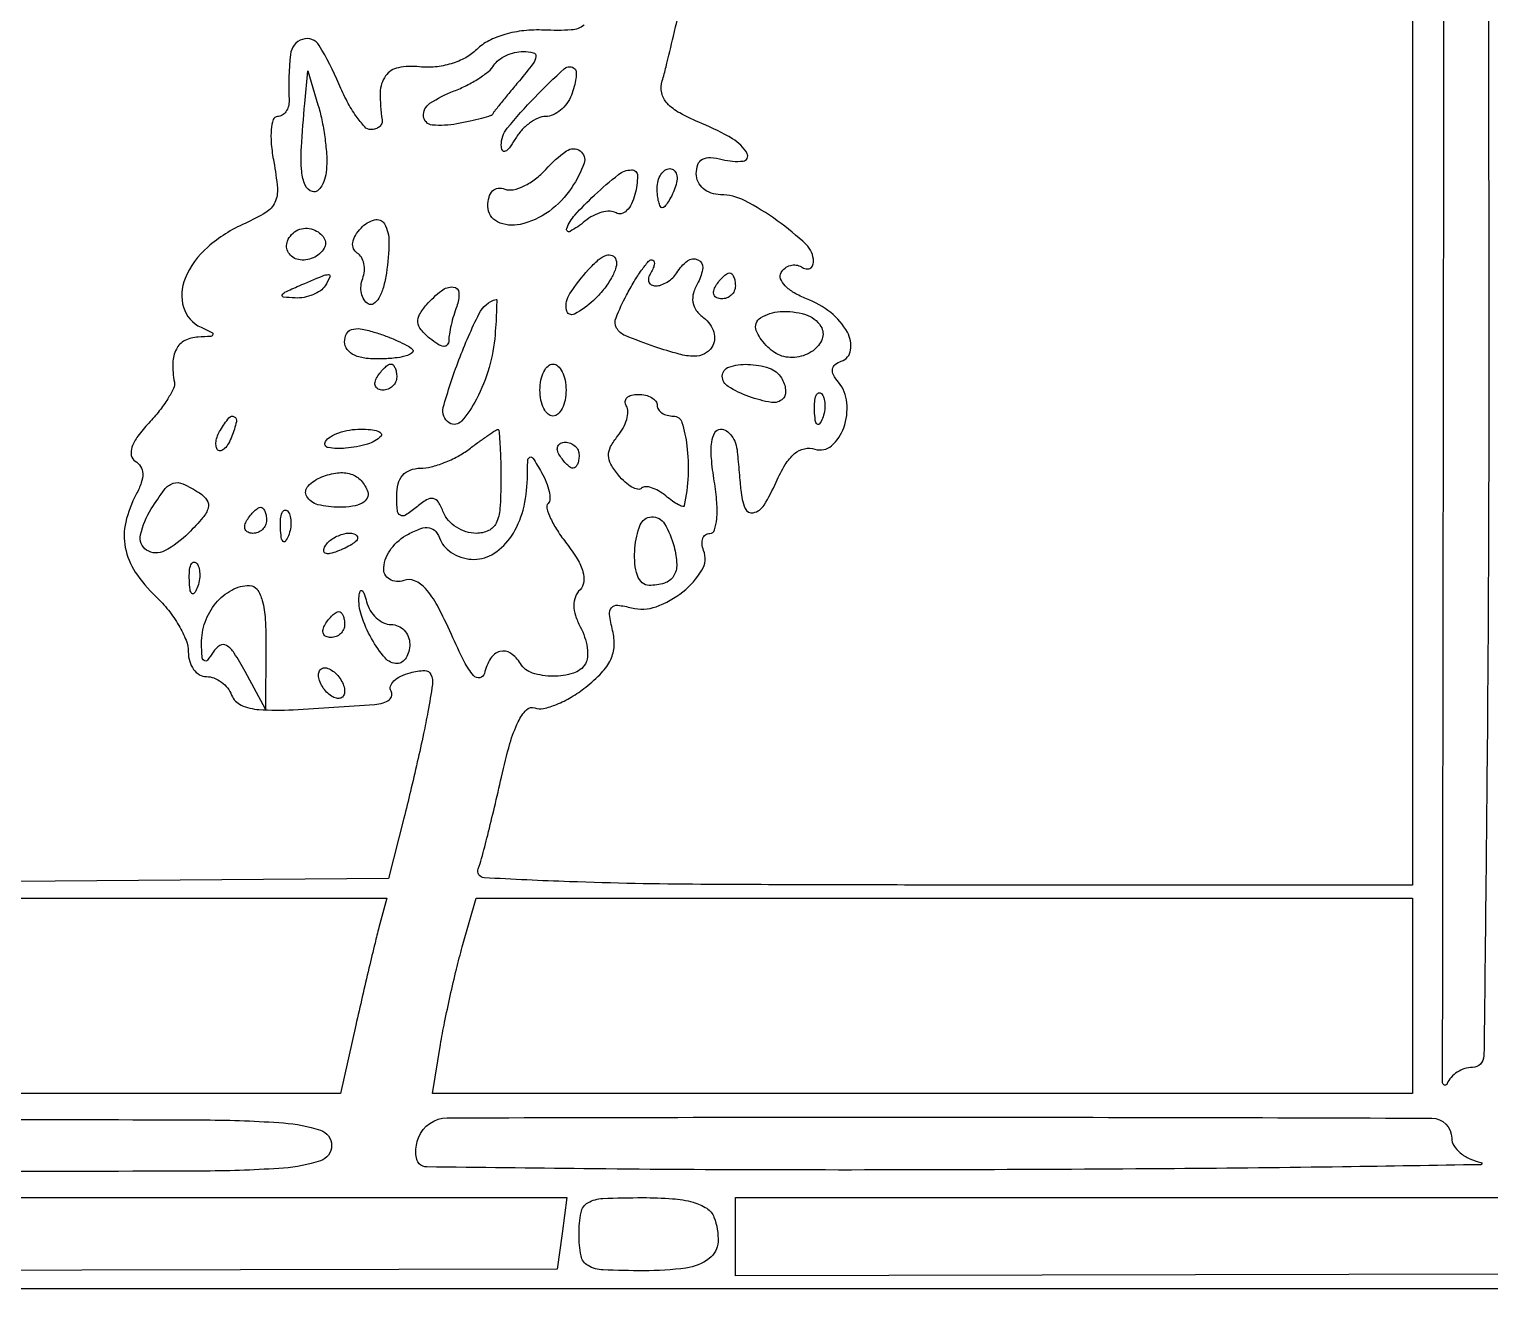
# Model space of a CAD drawing. Header units: inches. Extents: x -279 to 561, y -345 to 342.
# Drawn here: x -215.238 to -214.658, y -306.504 to -306.004 of the extents above; entities that cross this region are included whole.
import ezdxf

# ---------------------------------------------------------------- set-up
doc = ezdxf.new("R2010")
doc.units = ezdxf.units.IN
doc.header["$LTSCALE"] = 0.5
doc.header["$MEASUREMENT"] = 0

msp = doc.modelspace()

# ---------------------------------------------------------------- linework, layer by layer
for points in [[(-215.24463, -303.52452), (-213.73683, -303.52452), (-213.73683, -304.63921, -0.000223), (-213.73713, -305.31067, -0.002383), (-213.73867, -305.58371, -0.001447), (-213.74088, -305.7496, -0.66655), (-213.74843, -305.75261, -0.194955), (-213.74896, -305.75133, -0.000002), (-213.7501, -305.42881, -0.000179), (-213.75122, -305.07371, -0.000107), (-213.75231, -304.65214), (-213.75493, -303.55297), (-215.24463, -303.55297)], [(-213.7587, -305.40896, -0.000014), (-213.75988, -305.72639, -0.413114)], [(-214.45392, -305.26638, -0.000016), (-214.45524, -305.03786, -0.000633)], [(-214.68985, -305.17029, -0.000013), (-214.68921, -305.34186, -0.000574)], [(-214.68858, -305.75649), (-214.68858, -306.34358), (-214.87535, -306.34358, -0.001371), (-214.97131, -306.34331, -0.007397), (-215.02346, -306.34226, -0.005524), (-215.05732, -306.34069, -0.507938), (-215.05963, -306.33711, 0.026755), (-215.05832, -306.33305, 0.003076), (-215.05591, -306.32374, 0.003702), (-215.0532, -306.31263, 0.00301), (-215.05045, -306.30068, -0.014187), (-215.04708, -306.28741, -0.043332), (-215.04378, -306.27874, -0.077576), (-215.0405, -306.27399, -0.303162), (-215.03719, -306.27324, 0.14782), (-215.03375, -306.27349, 0.041472), (-215.02855, -306.27186, 0.037968), (-215.02269, -306.26894, 0.032087), (-215.01698, -306.26502, 0.034694), (-215.01066, -306.2593, 0.080575), (-215.00704, -306.25405, 0.098959), (-215.00568, -306.24865, 0.07396), (-215.00628, -306.24252, -0.025999), (-215.00752, -306.23621, -0.212724), (-215.00673, -306.23346, -0.251986), (-215.00428, -306.23247, -0.035695), (-214.99874, -306.23351, 0.15258), (-214.989, -306.23305, 0.080946), (-214.97836, -306.22708, 0.087675), (-214.97086, -306.21857, 0.23268), (-214.97014, -306.21071, -0.065892), (-214.97076, -306.20811, -0.113321), (-214.97049, -306.20591, -0.152147), (-214.96939, -306.20447, -0.155921), (-214.96768, -306.20392, 0.323188), (-214.96583, -306.20258, 0.058926), (-214.96492, -306.19819, 0.041263), (-214.96491, -306.19162, 0.019653), (-214.96591, -306.18323, -0.017621), (-214.96705, -306.17403, -0.052431), (-214.96695, -306.16768, -0.097572), (-214.96571, -306.1639, -0.271461), (-214.96339, -306.16254, -0.147282), (-214.9611, -306.16323, -0.088812), (-214.95904, -306.1652, -0.074927), (-214.9575, -306.16813, -0.061474), (-214.95677, -306.17159, 0.000373), (-214.95642, -306.1755, 0.000286), (-214.95604, -306.17977, 0.000289), (-214.95568, -306.18377, 0.000688), (-214.95541, -306.18674, 0.068947), (-214.9537, -306.19399, 0.371877), (-214.95041, -306.19574, 0.202235), (-214.94615, -306.1927, 0.033478), (-214.94136, -306.18357, -0.032266), (-214.93773, -306.17662, -0.08071), (-214.93402, -306.17227, -0.119747), (-214.93011, -306.17032, -0.13418), (-214.92592, -306.17049, 0.260101), (-214.91938, -306.16915, 0.131564), (-214.91449, -306.16198, 0.106745), (-214.91325, -306.15206, 0.152255), (-214.91661, -306.14391, -0.050959), (-214.91856, -306.14099, -0.157732), (-214.91897, -306.13869, -0.196384), (-214.91794, -306.1369, -0.084367), (-214.91546, -306.13557, 0.284322), (-214.91176, -306.13113, 0.163695), (-214.91307, -306.12404, 0.097363), (-214.91969, -306.11622, 0.077963), (-214.92928, -306.11074, -0.040933), (-214.93417, -306.10841, -0.06754), (-214.93777, -306.1056, -0.098169), (-214.93961, -306.10279, -0.23843), (-214.9394, -306.10039, -0.090254), (-214.9378, -306.09861, -0.09544), (-214.93569, -306.09755, -0.099713), (-214.93342, -306.09737, -0.108577), (-214.93133, -306.0981, 0.082656), (-214.92949, -306.09885, 0.161268), (-214.92793, -306.0987, 0.182256), (-214.9269, -306.09768, 0.108883), (-214.92652, -306.09597, 0.206983), (-214.92945, -306.0892, 0.032731), (-214.9409, -306.07977, 0.035521), (-214.95386, -306.07178, 0.120957), (-214.96342, -306.06943, -0.082476), (-214.96717, -306.06881, -0.096545), (-214.97029, -306.06702, -0.103918), (-214.97234, -306.06431, -0.11107), (-214.97307, -306.06107, -0.088371), (-214.97243, -306.05748, -0.181411), (-214.9706, -306.05535, -0.142059), (-214.96743, -306.05465, -0.047964), (-214.96273, -306.05541, 0.086094), (-214.95448, -306.05611, 0.546913), (-214.95289, -306.05307, 0.13188), (-214.9587, -306.04721, 0.032935), (-214.97087, -306.04116, -0.024298), (-214.97964, -306.03698, -0.08211), (-214.98465, -306.03311, -0.135634), (-214.98679, -306.02901, -0.126476), (-214.9866, -306.02427, 0.013319), (-214.98507, -306.01866, 0.001679), (-214.98213, -306.00641, 0.001971), (-214.97874, -305.99185, 0.001636)], [(-215.01765, -306.00206, -0.159189), (-215.02271, -306.00402, -0.02516), (-215.03353, -306.00406, 0.038585), (-215.04151, -306.0043, 0.04335), (-215.04905, -306.00578, 0.047497), (-215.0555, -306.00832, 0.078913), (-215.06022, -306.01175, -0.073114), (-215.06461, -306.01501, -0.049766), (-215.07037, -306.01741, -0.048016), (-215.07675, -306.01869, -0.054354), (-215.08299, -306.01865, 0.077212), (-215.09139, -306.01899, 0.193042), (-215.09645, -306.02227, 0.150953), (-215.0986, -306.02884, 0.042939), (-215.09783, -306.03969, -0.135132), (-215.09799, -306.04117, -0.119975), (-215.09889, -306.04243, -0.102363), (-215.10041, -306.04328, -0.076266), (-215.10232, -306.04357, -0.211046), (-215.10475, -306.04249, -0.032084), (-215.10814, -306.03825, -0.031279), (-215.11172, -306.0324, -0.022423), (-215.11498, -306.02546, 0.038745), (-215.12282, -306.01017, 0.346817), (-215.12944, -306.00773, 0.2976), (-215.13425, -306.01372, 0.03393), (-215.13481, -306.03193, -0.073411), (-215.13508, -306.0344, -0.090636), (-215.13606, -306.0365, -0.104803), (-215.13758, -306.03789, -0.134695), (-215.1394, -306.03839, 0.325147), (-215.14106, -306.0396, 0.058097), (-215.14186, -306.04359, 0.04292), (-215.14184, -306.04937, 0.023774), (-215.14087, -306.05636, -0.024642), (-215.13943, -306.06684, -0.131539), (-215.14042, -306.07247, -0.147481), (-215.14404, -306.07652, -0.033658), (-215.15227, -306.08082, 0.076242), (-215.16709, -306.09025, 0.113374), (-215.17607, -306.10265, 0.174215), (-215.17671, -306.11415, 0.218763), (-215.16975, -306.12209, -0.009596), (-215.16546, -306.1241, -0.367101), (-215.16506, -306.12501, -0.31013), (-215.16591, -306.12568, -0.008225), (-215.17092, -306.12597, 0.109701), (-215.17615, -306.12735, 0.153284), (-215.17956, -306.13073, 0.117224), (-215.18098, -306.13624, 0.050379), (-215.18035, -306.14385, -0.158481), (-215.18068, -306.14633, -0.027724), (-215.18298, -306.15052, -0.027674), (-215.18634, -306.15531, -0.021722), (-215.19047, -306.16011, 0.028336), (-215.19487, -306.16536, 0.074696), (-215.19718, -306.16967, 0.132768), (-215.19744, -306.17295, 0.211023), (-215.19587, -306.17524, -0.11893), (-215.19374, -306.17738, -0.129244), (-215.19291, -306.1802, -0.092286), (-215.19347, -306.18382, -0.038243), (-215.19548, -306.18837, 0.066172), (-215.19965, -306.19948, 0.104744), (-215.19983, -306.2096, 0.099856), (-215.19587, -306.21927, 0.055893), (-215.18764, -306.22903, -0.036044), (-215.18273, -306.23441, -0.034762), (-215.17858, -306.24051, -0.036799), (-215.17569, -306.2464, -0.095683), (-215.1748, -306.25101, 0.071846), (-215.17426, -306.25476, 0.086967), (-215.17269, -306.25794, 0.100398), (-215.17035, -306.26006, 0.134976), (-215.1676, -306.26082, -0.09135), (-215.16463, -306.26136, -0.066708), (-215.16168, -306.26296, -0.065226), (-215.1592, -306.26533, -0.078417), (-215.15759, -306.26813, 0.197125), (-215.15382, -306.27213, 0.090447), (-215.14674, -306.2739, 0.031008), (-215.1332, -306.27394, 0.003078), (-215.10079, -306.27183, 0.050322), (-215.09741, -306.27124, 0.101716), (-215.09501, -306.27001, 0.166387), (-215.09398, -306.26837, 0.199337), (-215.09426, -306.26658, -0.220365), (-215.0945, -306.26461, -0.123331), (-215.0932, -306.26254, -0.081192), (-215.09045, -306.26064, -0.046558), (-215.08666, -306.25926, -0.052621), (-215.08092, -306.25839, -0.307078), (-215.07845, -306.25991, -0.14209), (-215.07787, -306.26397, -0.011351), (-215.07965, -306.27478, -0.006273), (-215.08139, -306.28347, -0.002908), (-215.08386, -306.29471, -0.00288), (-215.08659, -306.30649, -0.004007), (-215.08918, -306.31701), (-215.0953, -306.34099), (-215.26089, -306.34235)]]:
    msp.add_lwpolyline(points, format="xyb")
for points in [[(-214.65882, -305.75821, -0.000318), (-214.65832, -306.1271, -0.002475), (-214.65904, -306.29916, -0.000819), (-214.66026, -306.41145, -0.410571), (-214.66485, -306.41599, 0.079797), (-214.66786, -306.41648, 0.064089), (-214.67082, -306.41789, 0.064942), (-214.67328, -306.41999, 0.087522), (-214.67484, -306.42246, -0.82331), (-214.67667, -306.4221, -0.000011), (-214.67584, -305.77746, -0.000043), (-214.67497, -305.1464, -0.02337), (-214.67313, -305.10837, -0.049798), (-214.67226, -305.10396, -0.081503), (-214.67059, -305.10055, -0.117), (-214.66841, -305.09865, -0.204634), (-214.66607, -305.09846, -0.319501), (-214.6628, -305.10294, -0.00027), (-214.66115, -305.24544, -0.001813), (-214.65974, -305.43815, -0.000434)], [(-215.04334, -306.02417, 0.002648), (-215.04714, -306.02874, 0.003786), (-215.05047, -306.03284, 0.002092), (-215.05323, -306.03633, 0.056783), (-215.05385, -306.03733, -0.20926), (-215.05465, -306.03803, -0.008754), (-215.05834, -306.03913, -0.013852), (-215.06288, -306.04026, -0.009267), (-215.06813, -306.04131, -0.066183), (-215.07791, -306.04177, -0.364759), (-215.08137, -306.03832, -0.275781), (-215.07885, -306.03314, -0.054528), (-215.06927, -306.02824, 0.026432), (-215.06426, -306.02603, 0.026089), (-215.05949, -306.02329, 0.02702), (-215.05558, -306.02046, 0.084151), (-215.05344, -306.01802, -0.091365), (-215.05154, -306.01592, -0.053114), (-215.04862, -306.01415, -0.050716), (-215.0452, -306.01294, -0.059527), (-215.0418, -306.01253, -0.061724), (-215.03781, -306.01303, -0.38099), (-215.03674, -306.0146, -0.132564), (-215.03796, -306.01751, -0.010192)], [(-215.11986, -306.05833, -0.043651), (-215.12047, -306.06253, -0.072231), (-215.12178, -306.06586, -0.105501), (-215.12354, -306.06784, -0.228024), (-215.1255, -306.0682, -0.228896), (-215.12838, -306.0657, -0.0799), (-215.12976, -306.06022, -0.037307), (-215.12988, -306.0506, -0.007179), (-215.12854, -306.03322), (-215.12736, -306.02029), (-215.1233, -306.03369, -0.022867), (-215.12179, -306.03965, -0.016054), (-215.12062, -306.04646, -0.016239), (-215.11991, -306.05307, -0.032331)], [(-215.02264, -306.0299, -0.065734), (-215.02441, -306.03315, -0.061982), (-215.02699, -306.0359, -0.06647), (-215.02995, -306.03776, -0.107594), (-215.03285, -306.03839, 0.106492), (-215.0359, -306.03905, 0.05334), (-215.03931, -306.04105, 0.049493), (-215.04254, -306.04398, 0.052058), (-215.04507, -306.04745, -0.023858), (-215.04728, -306.05086, -0.136122), (-215.04895, -306.0522, -0.404549), (-215.05003, -306.05179, -0.1045), (-215.0505, -306.04979, -0.179613), (-215.04819, -306.04307, -0.020027), (-215.03724, -306.03078, -0.016839), (-215.02549, -306.01939, -0.39979), (-215.02128, -306.0195, -0.195431), (-215.02075, -306.02076, -0.035984), (-215.0209, -306.02334, -0.033879), (-215.02153, -306.0265, -0.025125)], [(-215.0225, -306.06655, -0.090896), (-215.03155, -306.07605, -0.102116), (-215.04304, -306.08125, -0.169731), (-215.05197, -306.08021, -0.28739), (-215.05583, -306.07405, -0.062698), (-215.05537, -306.07037, -0.133286), (-215.05397, -306.0679, -0.171326), (-215.05178, -306.06684, -0.120073), (-215.04904, -306.06719, 0.145716), (-215.04576, -306.06744, 0.05909), (-215.04148, -306.06597, 0.05173), (-215.03694, -306.06318, 0.045038), (-215.03283, -306.05939, -0.053317), (-215.02463, -306.05207, -0.317124), (-215.0192, -306.05202, -0.342826), (-215.01765, -306.05697, -0.055948)], [(-214.99742, -306.06937, -0.049823), (-214.9988, -306.0731, -0.086001), (-215.00073, -306.07576, -0.12814), (-215.00288, -306.07699, -0.207015), (-215.00492, -306.07669, 0.13896), (-215.00732, -306.076, 0.065301), (-215.01053, -306.07642, 0.057226), (-215.01403, -306.07779, 0.051171), (-215.01727, -306.07996, -0.046925), (-215.02321, -306.08402, -0.69424), (-215.02454, -306.08288, -0.09738), (-215.02128, -306.07751, -0.020262), (-215.01348, -306.06963, -0.019156), (-215.00398, -306.06144, -0.165805), (-214.9988, -306.05958, -0.421319), (-214.99643, -306.06193, -0.062017)], [(-214.98155, -306.06684, -0.02136), (-214.98284, -306.06982, -0.030395), (-214.98425, -306.07232, -0.030693), (-214.98559, -306.07415, -0.222225), (-214.98656, -306.0746, -0.289661), (-214.98734, -306.07411, -0.046727), (-214.98799, -306.07232, -0.039339), (-214.98844, -306.06982, -0.024748), (-214.98859, -306.06684, -0.062722), (-214.98822, -306.06388, -0.08088), (-214.98712, -306.06136, -0.098158), (-214.98549, -306.05968, -0.152681), (-214.98358, -306.05909, -0.184534), (-214.98192, -306.05972, -0.147206), (-214.98092, -306.06136, -0.100118), (-214.98077, -306.06387, -0.055937)], [(-215.09612, -306.10053, -0.032999), (-215.09734, -306.1062, -0.063138), (-215.09916, -306.11047, -0.106505), (-215.10126, -306.11276, -0.301152), (-215.10332, -306.11282, -0.119109), (-215.105, -306.11112, -0.081682), (-215.10601, -306.10859, -0.074471), (-215.10622, -306.10563, -0.071645), (-215.10555, -306.10269, 0.070913), (-215.10488, -306.09977, 0.074163), (-215.10507, -306.09681, 0.081613), (-215.10607, -306.09429, 0.120227), (-215.10773, -306.0926, -0.158449), (-215.1092, -306.09087, -0.135909), (-215.10948, -306.08849, -0.097271), (-215.10846, -306.08565, -0.05216), (-215.10621, -306.08266, -0.137612), (-215.10089, -306.0794, -0.346013), (-215.09695, -306.08102, -0.133336), (-215.09512, -306.08821, -0.032418)], [(-215.12083, -306.09066, -0.151118), (-215.12526, -306.09453, -0.15292), (-215.13108, -306.0952, -0.212206), (-215.13501, -306.09246, -0.231798), (-215.13542, -306.08786, -0.097233), (-215.13377, -306.08524, -0.097502), (-215.13126, -306.08344, -0.098358), (-215.12827, -306.08273, -0.100873), (-215.12527, -306.08323, -0.068209), (-215.12269, -306.08465, -0.098706), (-215.12095, -306.08657, -0.123353), (-215.12031, -306.08868, -0.151408)], [(-215.01389, -306.1114, -0.063802), (-215.02143, -306.11681, -0.515803), (-215.02465, -306.11523, -0.188175), (-215.02326, -306.10871, -0.038188), (-215.01588, -306.09918, -0.03013), (-215.01197, -306.09535, -0.093096), (-215.00878, -306.09349, -0.196858), (-215.00648, -306.0936, -0.206616), (-215.00497, -306.09528, -0.15948), (-215.00496, -306.09827, -0.048703), (-215.00677, -306.10247, -0.043226), (-215.00987, -306.10707, -0.035634)], [(-214.99118, -306.10047, 0.076764), (-214.99201, -306.10244, 0.154201), (-214.99191, -306.10412, 0.186277), (-214.99092, -306.10523, 0.117858), (-214.9892, -306.10564, 0.085235), (-214.98699, -306.10526, 0.053414), (-214.98461, -306.10412, 0.051777), (-214.98244, -306.10244, 0.064269), (-214.98083, -306.10047, -0.090721), (-214.97657, -306.09574, -0.271988), (-214.97242, -306.09523, -0.327935), (-214.97053, -306.09845, -0.101986), (-214.97233, -306.10413, 0.05524), (-214.97416, -306.10847, 0.111753), (-214.97441, -306.11215, 0.121367), (-214.97306, -306.11538, 0.072134), (-214.9701, -306.11835, -0.077861), (-214.96762, -306.1209, -0.08656), (-214.96616, -306.12399, -0.094319), (-214.96589, -306.12717, -0.11517), (-214.96687, -306.12999, -0.136186), (-214.96982, -306.13265, -0.118781), (-214.97388, -306.1336, -0.064943), (-214.97991, -306.13276, -0.016004), (-214.98949, -306.12981, -0.013029), (-215.00128, -306.12541, -0.172405), (-215.0047, -306.12238, -0.226618), (-215.00494, -306.11828, -0.023969), (-215.00079, -306.10934, -0.014216), (-214.99778, -306.10396, -0.020807), (-214.99479, -306.09942, -0.016995), (-214.99213, -306.09596, -0.223651), (-214.99071, -306.09529, -0.271195), (-214.98995, -306.09574, -0.151698), (-214.98972, -306.09681, -0.079094), (-214.99014, -306.09848, -0.036805)], [(-215.12049, -306.10564, -0.104092), (-215.12235, -306.10759, -0.054947), (-215.12532, -306.10918, -0.051224), (-215.12885, -306.1102, -0.054957), (-215.13243, -306.11045, -0.015651), (-215.13694, -306.11012, -0.479221), (-215.13747, -306.10929, -0.206801), (-215.13645, -306.10815, -0.007086), (-215.13084, -306.10564, -0.002683), (-215.12138, -306.10164, -0.099104), (-215.11909, -306.10118, -0.550582), (-215.11854, -306.10205, -0.02781)], [(-214.95755, -306.10564, -0.105053), (-214.95797, -306.10761, -0.099167), (-214.95916, -306.10929, -0.09642), (-214.96094, -306.11042, -0.093332), (-214.96303, -306.11081, -0.108972), (-214.96487, -306.11041, -0.182303), (-214.96596, -306.10929, -0.161196), (-214.96612, -306.10761, -0.082592), (-214.96531, -306.10564, -0.029505), (-214.96392, -306.10366, -0.035638), (-214.96239, -306.10199, -0.038439), (-214.96093, -306.1008, -0.151918), (-214.95984, -306.10047, -0.210953), (-214.95896, -306.10085, -0.081139), (-214.95822, -306.10199, -0.061769), (-214.95772, -306.10366, -0.042167)], [(-215.06821, -306.11382, 0.018978), (-215.06941, -306.11735, 0.015764), (-215.07043, -306.12118, 0.016054), (-215.07114, -306.12475, 0.040834), (-215.07135, -306.12739, -0.172828), (-215.07195, -306.12907, -0.255819), (-215.07337, -306.12965, -0.112916), (-215.07573, -306.12881, -0.031866), (-215.07889, -306.12651, -0.045674), (-215.08238, -306.12304, -0.150898), (-215.08361, -306.12008, -0.155883), (-215.08295, -306.117, -0.049737), (-215.08018, -306.11314, -0.046724), (-215.07427, -306.10756, -0.1819), (-215.06956, -306.10609, -0.385393), (-215.06732, -306.10835, -0.102659)], [(-215.05298, -306.12505, -0.051066), (-215.05537, -306.13812, -0.049039), (-215.06037, -306.15061, -0.058303), (-215.06626, -306.15932, -0.368668), (-215.07115, -306.16007, -0.333881), (-215.07355, -306.15394, -0.022643), (-215.06734, -306.13502, -0.024672), (-215.05931, -306.11662, -0.211239), (-215.05256, -306.11101, -0.504394), (-215.0523, -306.11121, -0.002447), (-215.0524, -306.11505, -0.007573), (-215.0526, -306.11961, -0.004426)], [(-214.92358, -306.12173, -0.231752), (-214.92308, -306.12672, -0.151146), (-214.92669, -306.13139, -0.118006), (-214.93316, -306.13396, -0.128185), (-214.93987, -306.13321, -0.069297), (-214.94258, -306.13171, -0.042189), (-214.94532, -306.12928, -0.041493), (-214.94767, -306.12634, -0.056737), (-214.94923, -306.12334, -0.359881), (-214.94755, -306.11835, -0.12383), (-214.93975, -306.11586, -0.088798), (-214.92973, -306.11701, -0.183403)], [(-215.08586, -306.13079, -0.428824), (-215.08583, -306.13208, -0.115494), (-215.08779, -306.13328, -0.04967), (-215.09189, -306.1342, -0.021187), (-215.0975, -306.13464, -0.033548), (-215.10413, -306.13443, -0.080808), (-215.10886, -306.13318, -0.125909), (-215.11169, -306.13094, -0.163754), (-215.11273, -306.12782, -0.116601), (-215.112, -306.12472, -0.199356), (-215.11001, -306.123, -0.12059), (-215.10651, -306.12272, -0.033199), (-215.10109, -306.12398, -0.015624), (-215.09637, -306.12556, -0.016163), (-215.09182, -306.12743, -0.016082), (-215.08799, -306.12929, -0.064335)], [(-215.09204, -306.14185, -0.105053), (-215.09246, -306.14382, -0.099167), (-215.09365, -306.1455, -0.09642), (-215.09543, -306.14663, -0.093332), (-215.09752, -306.14702, -0.108972), (-215.09936, -306.14661, -0.182303), (-215.10045, -306.1455, -0.161196), (-215.10061, -306.14382, -0.082592), (-215.0998, -306.14185, -0.029505), (-215.09841, -306.13987, -0.035638), (-215.09687, -306.13819, -0.038439), (-215.09541, -306.13701, -0.151918), (-215.09432, -306.13667, -0.210953), (-215.09345, -306.13706, -0.081139), (-215.09271, -306.13819, -0.061769), (-215.09221, -306.13987, -0.042167)], [(-215.0248, -306.14702, -0.048028), (-215.02518, -306.15098, -0.068025), (-215.02632, -306.15433, -0.088204), (-215.028, -306.15658, -0.191087), (-215.02997, -306.15736, -0.191087), (-215.03195, -306.15658, -0.088204), (-215.03362, -306.15433, -0.068025), (-215.03476, -306.15098, -0.048028), (-215.03514, -306.14702, -0.048028), (-215.03476, -306.14306, -0.068025), (-215.03362, -306.13971, -0.088204), (-215.03195, -306.13746, -0.191087), (-215.02997, -306.13667, -0.191087), (-215.028, -306.13746, -0.088204), (-215.02632, -306.13971, -0.068025), (-215.02518, -306.14306, -0.048028)], [(-214.93924, -306.14219, -0.054373), (-214.93814, -306.1445, -0.063097), (-214.93763, -306.14688, -0.073368), (-214.93776, -306.14897, -0.145181), (-214.93854, -306.15042, -0.242246), (-214.94325, -306.15193, -0.04709), (-214.95216, -306.14957, -0.047127), (-214.9604, -306.14561, -0.263061), (-214.96273, -306.1415, -0.325425), (-214.96009, -306.13788, -0.085662), (-214.95255, -306.1368, -0.073603), (-214.94414, -306.1383, -0.175226)], [(-214.98859, -306.15305, 0.148199), (-214.98809, -306.1547, 0.098901), (-214.98669, -306.1561, 0.082429), (-214.9846, -306.15704, 0.064853), (-214.98212, -306.15736, -0.330439), (-214.97874, -306.15987, -0.04366), (-214.97679, -306.16915, -0.041335), (-214.97635, -306.18099, -0.039593), (-214.97785, -306.19291, -0.440186), (-214.97846, -306.19328, -0.047486), (-214.98017, -306.19258, -0.034649), (-214.98249, -306.19115, -0.018189), (-214.98519, -306.18908, 0.039536), (-214.98804, -306.18707, 0.055825), (-214.99087, -306.18579, 0.070463), (-214.99327, -306.18538, 0.206775), (-214.99479, -306.18598, -0.254365), (-214.9963, -306.18643, -0.076276), (-214.9986, -306.18555, -0.05576), (-215.0013, -306.18359, -0.034968), (-215.004, -306.18077, -0.045233), (-215.00695, -306.17648, -0.123875), (-215.00791, -306.17295, -0.128373), (-215.00707, -306.16948, -0.05028), (-215.0043, -306.16535, 0.048288), (-215.00211, -306.16213, 0.055435), (-215.0007, -306.1587, 0.06374), (-215.00023, -306.15557, 0.145301), (-215.00085, -306.15328, -0.151739), (-215.00129, -306.15156, -0.191579), (-215.00062, -306.15008, -0.130709), (-214.9988, -306.14907, -0.061322), (-214.99612, -306.14874, -0.055286), (-214.99324, -306.14906, -0.074868), (-214.9908, -306.15001, -0.094314), (-214.98917, -306.15141, -0.170324)], [(-214.92299, -306.15833, -0.054073), (-214.92413, -306.16049, -0.470617), (-214.92507, -306.16058, -0.168741), (-214.92581, -306.15907, -0.018894), (-214.92611, -306.15521, -0.028489), (-214.92605, -306.15161, -0.077125), (-214.92548, -306.14913, -0.208169), (-214.92453, -306.14818, -0.296942), (-214.92339, -306.14842, -0.126455), (-214.92239, -306.15011, -0.060344), (-214.92199, -306.15262, -0.05415), (-214.92218, -306.15551, -0.051402)], [(-215.1575, -306.16535, -0.035865), (-215.15885, -306.16823, -0.069269), (-215.16039, -306.17026, -0.118528), (-215.16184, -306.17115, -0.281567), (-215.16303, -306.17086, -0.156651), (-215.16372, -306.16951, -0.070517), (-215.16377, -306.1675, -0.059701), (-215.16321, -306.16517, -0.049364), (-215.16208, -306.16288, -0.030391), (-215.15866, -306.15803, -0.36195), (-215.15657, -306.1576, -0.344086), (-215.15568, -306.15962, -0.029555)], [(-215.09824, -306.16529, -0.126424), (-215.10362, -306.16846, -0.046323), (-215.11235, -306.17014, -0.068119), (-215.11923, -306.16988, -0.530029), (-215.12032, -306.16744, -0.122741), (-215.11839, -306.16556, -0.047626), (-215.11498, -306.16398, -0.043468), (-215.11079, -306.1629, -0.041169), (-215.10639, -306.16254, -0.023806), (-215.10239, -306.16273, -0.057545), (-215.0995, -306.16334, -0.140796), (-215.09819, -306.16425, -0.385436)], [(-215.05066, -306.18323, -0.017823), (-215.05105, -306.19411, -0.09295), (-215.05257, -306.19989, -0.176372), (-215.05556, -306.20285, -0.108034), (-215.06045, -306.20392, -0.077817), (-215.06444, -306.20329, -0.065116), (-215.06831, -306.20147, -0.066741), (-215.07149, -306.19877, -0.092029), (-215.07345, -306.19558, 0.046359), (-215.07543, -306.19155, 0.213606), (-215.07753, -306.19013, 0.1854), (-215.0802, -306.19064, 0.034203), (-215.08434, -306.19362, -0.028592), (-215.08852, -306.1967, -0.286492), (-215.09059, -306.19675, -0.241087), (-215.09179, -306.19484, -0.021709), (-215.09204, -306.18903, -0.063436), (-215.09144, -306.18431, -0.113584), (-215.08965, -306.18087, -0.12674), (-215.08669, -306.17878, -0.090426), (-215.08269, -306.17805, 0.062488), (-215.07838, -306.17751, 0.030896), (-215.07313, -306.17582, 0.030083), (-215.06782, -306.17337, 0.038541), (-215.06329, -306.17046, -0.004799), (-215.05935, -306.16754, -0.007016), (-215.05582, -306.16505, -0.003752), (-215.0528, -306.16302, -0.115195), (-215.05195, -306.1627, -0.428351), (-215.05143, -306.16313, -0.003897), (-215.05104, -306.16866, -0.009868), (-215.05075, -306.1753, -0.005861)], [(-215.01963, -306.17288, -0.042167), (-215.01979, -306.17486, -0.061769), (-215.0203, -306.17654, -0.081139), (-215.02103, -306.17767, -0.210953), (-215.02191, -306.17805, -0.151918), (-215.023, -306.17772, -0.038439), (-215.02446, -306.17654, -0.035638), (-215.02599, -306.17486, -0.029505), (-215.02738, -306.17288, -0.082592), (-215.02819, -306.17091, -0.161196), (-215.02803, -306.16923, -0.182303), (-215.02694, -306.16811, -0.108972), (-215.0251, -306.16771, -0.093332), (-215.02301, -306.1681, -0.09642), (-215.02123, -306.16923, -0.099167), (-215.02004, -306.17091, -0.105053)], [(-215.03191, -306.19207, 0.27291), (-215.03241, -306.19398, 0.038577), (-215.03092, -306.19796, 0.035133), (-215.02823, -306.20284, 0.022884), (-215.02448, -306.20808, -0.029684), (-215.02031, -306.21409, -0.066918), (-215.01808, -306.21916, -0.100348), (-215.01775, -306.22323, -0.168026), (-215.01924, -306.22629, 0.104155), (-215.02107, -306.22911, 0.094389), (-215.0217, -306.23253, 0.07709), (-215.02106, -306.23653, 0.0444), (-215.01914, -306.24102, -0.043105), (-215.0174, -306.2451, -0.045405), (-215.01641, -306.24933, -0.049942), (-215.01627, -306.25312, -0.123513), (-215.01711, -306.25575, -0.180771), (-215.02187, -306.25945, -0.076652), (-215.03, -306.26066, -0.076534), (-215.03812, -306.25938, -0.178753), (-215.0429, -306.25564, 0.104115), (-215.0468, -306.25155, 0.22019), (-215.05103, -306.25083, 0.190583), (-215.05477, -306.25362, 0.080315), (-215.05722, -306.25952, -0.294122), (-215.05903, -306.26127, -0.271851), (-215.0615, -306.26041, -0.059016), (-215.06519, -306.25485, -0.011767), (-215.07031, -306.24408, 0.016914), (-215.0759, -306.23263, 0.058901), (-215.08058, -306.22588, 0.110469), (-215.08491, -306.22274, 0.195852), (-215.08924, -306.22265, -0.232322), (-215.09489, -306.22214, -0.288661), (-215.0972, -306.21751, -0.139909), (-215.0942, -306.20997, -0.106247), (-215.08739, -306.20419, -0.036673), (-215.08244, -306.202, -0.133505), (-215.07905, -306.20173, -0.178702), (-215.07656, -306.20322, -0.077891), (-215.07462, -306.2066, 0.103897), (-215.07272, -306.20953, 0.066704), (-215.06951, -306.21201, 0.062812), (-215.06552, -306.21369, 0.068342), (-215.06135, -306.21426, 0.148031), (-215.0533, -306.21183, 0.099789), (-215.04648, -306.20499, 0.081937), (-215.04185, -306.19465, 0.061315), (-215.04016, -306.18227, -0.006115), (-215.03997, -306.17487, -0.28505), (-215.03916, -306.17367, -0.374707), (-215.03795, -306.17403, -0.008124), (-215.03451, -306.17974, -0.034017), (-215.03262, -306.18356, -0.045784), (-215.03148, -306.18725, -0.053813), (-215.03118, -306.19031, -0.197)], [(-215.17031, -306.18787, -0.10423), (-215.16741, -306.1907, -0.218262), (-215.16692, -306.19374, -0.110269), (-215.169, -306.19766, -0.019306), (-215.17471, -306.20382, -0.073085), (-215.18421, -306.21089, -0.274408), (-215.19135, -306.21059, -0.315765), (-215.19379, -306.20449, -0.082167), (-215.1895, -306.19418, -0.020071), (-215.18429, -306.18654, -0.154818), (-215.18083, -306.18404, -0.189886), (-215.17692, -306.18427, -0.033004)], [(-215.10357, -306.18743, -0.206343), (-215.10378, -306.18989, -0.146345), (-215.10576, -306.19188, -0.086414), (-215.10957, -306.19317, -0.038154), (-215.11489, -306.19357, -0.0607), (-215.1234, -306.19254, -0.205092), (-215.12777, -306.18923, -0.334991), (-215.12725, -306.18515, -0.104495), (-215.12178, -306.1815, -0.063931), (-215.11555, -306.17989, -0.110386), (-215.11023, -306.1804, -0.128789), (-215.10619, -306.18299, -0.105913)], [(-215.14377, -306.19874, -0.105053), (-215.14419, -306.20072, -0.099167), (-215.14538, -306.2024, -0.09642), (-215.14715, -306.20352, -0.093332), (-215.14925, -306.20392, -0.108972), (-215.15108, -306.20351, -0.182303), (-215.15217, -306.2024, -0.161196), (-215.15234, -306.20072, -0.082592), (-215.15153, -306.19874, -0.029505), (-215.15013, -306.19676, -0.035638), (-215.1486, -306.19509, -0.038439), (-215.14714, -306.19391, -0.151918), (-215.14605, -306.19357, -0.210953), (-215.14518, -306.19396, -0.081139), (-215.14444, -306.19509, -0.061769), (-215.14393, -306.19676, -0.042167)], [(-215.13506, -306.20489, -0.054073), (-215.13621, -306.20704, -0.470617), (-215.13715, -306.20713, -0.168741), (-215.13788, -306.20562, -0.018894), (-215.13819, -306.20176, -0.028489), (-215.13813, -306.19816, -0.077125), (-215.13756, -306.19568, -0.208169), (-215.1366, -306.19473, -0.296942), (-215.13547, -306.19497, -0.126455), (-215.13447, -306.19666, -0.060344), (-215.13406, -306.19917, -0.05415), (-215.13425, -306.20206, -0.051402)], [(-214.9819, -306.20915, -0.053061), (-214.98083, -306.21624, -0.154857), (-214.98211, -306.22096, -0.177667), (-214.98571, -306.22369, -0.0743), (-214.99183, -306.22461, -0.190682), (-214.99452, -306.22354, -0.114581), (-214.99645, -306.22065, -0.074123), (-214.99746, -306.21598, -0.034452), (-214.99743, -306.20976, -0.076345), (-214.99533, -306.20057, -0.296779), (-214.99079, -306.19736, -0.274499), (-214.98568, -306.20013, -0.070746)], [(-215.10756, -306.20595, -0.2252), (-215.10802, -306.20692, -0.029412), (-215.10992, -306.20829, -0.029555), (-215.11251, -306.20974, -0.020646), (-215.11559, -306.21106, -0.036408), (-215.11859, -306.21197, -0.155351), (-215.12043, -306.21181, -0.32948), (-215.12104, -306.21078, -0.1144), (-215.12045, -306.20903, -0.115814), (-215.1174, -306.20597, -0.080554), (-215.11287, -306.20408, -0.115534), (-215.10907, -306.20406, -0.349578)], [(-215.17127, -306.22558, -0.054073), (-215.17242, -306.22773, -0.470617), (-215.17336, -306.22782, -0.168741), (-215.17409, -306.22631, -0.018894), (-215.17439, -306.22245, -0.028489), (-215.17434, -306.21885, -0.077125), (-215.17376, -306.21637, -0.208169), (-215.17281, -306.21542, -0.296942), (-215.17168, -306.21566, -0.126455), (-215.17068, -306.21735, -0.060344), (-215.17027, -306.21986, -0.05415), (-215.17046, -306.22275, -0.051402)], [(-215.14397, -306.24918), (-215.14418, -306.27375), (-215.15228, -306.2588, 0.017716), (-215.15658, -306.25148, 0.113789), (-215.15963, -306.24849, 0.278816), (-215.16227, -306.24847, 0.117786), (-215.16492, -306.25104, -0.028432), (-215.16723, -306.25427, -0.401869), (-215.16852, -306.25444, -0.221163), (-215.16936, -306.25289, -0.014202), (-215.16955, -306.24763, -0.088344), (-215.16811, -306.23914, -0.086868), (-215.16382, -306.23162, -0.093748), (-215.15756, -306.22643, -0.127002), (-215.15049, -306.22461, -0.244148), (-215.14752, -306.22615, -0.088646), (-215.14545, -306.23059, -0.0502), (-215.14425, -306.23807, -0.016772)], [(-215.09425, -306.24013, -0.104278), (-215.09143, -306.24072, -0.099031), (-215.08904, -306.2424, -0.096628), (-215.08743, -306.24492, -0.094034), (-215.08687, -306.24788, -0.062464), (-215.08724, -306.25085, -0.080688), (-215.08834, -306.25336, -0.098059), (-215.08996, -306.25505, -0.153239), (-215.09186, -306.25564, -0.220214), (-215.09665, -306.25342, -0.047772), (-215.102, -306.24574, -0.048523), (-215.10606, -306.23655, -0.10206), (-215.10696, -306.22883, -0.059743), (-215.10655, -306.2269, -0.511878), (-215.10584, -306.22668, -0.14888), (-215.10495, -306.22791, -0.018943), (-215.10399, -306.23107, 0.071619), (-215.10254, -306.23453, 0.07028), (-215.10016, -306.23747, 0.075733), (-215.09725, -306.23945, 0.112012)], [(-215.11273, -306.24013, -0.105053), (-215.11315, -306.2421, -0.099167), (-215.11434, -306.24378, -0.09642), (-215.11612, -306.2449, -0.093332), (-215.11821, -306.2453, -0.108972), (-215.12005, -306.24489, -0.182303), (-215.12114, -306.24378, -0.161196), (-215.1213, -306.2421, -0.082592), (-215.12049, -306.24013, -0.029505), (-215.1191, -306.23815, -0.035638), (-215.11756, -306.23647, -0.038439), (-215.1161, -306.23529, -0.151918), (-215.11501, -306.23495, -0.210953), (-215.11414, -306.23534, -0.081139), (-215.1134, -306.23647, -0.061769), (-215.1129, -306.23815, -0.042167)], [(-215.11273, -306.2666, -0.117858), (-215.11314, -306.26831, -0.186277), (-215.11425, -306.26931, -0.154201), (-215.11593, -306.26941, -0.076764), (-215.1179, -306.26857, -0.064269), (-215.11988, -306.26697, -0.051777), (-215.12156, -306.2648, -0.053414), (-215.1227, -306.26242, -0.085235), (-215.12308, -306.26021, -0.117858), (-215.12267, -306.25849, -0.186277), (-215.12156, -306.25749, -0.154201), (-215.11988, -306.25739, -0.076764), (-215.1179, -306.25823, -0.064269), (-215.11593, -306.25984, -0.051777), (-215.11425, -306.26201, -0.053414), (-215.11311, -306.26438, -0.085235)], [(-215.09908, -306.36039, 0.005116), (-215.10066, -306.36662, 0.001361), (-215.10305, -306.37658, 0.00138), (-215.1057, -306.38793, 0.001421), (-215.10827, -306.39918), (-215.11438, -306.42634), (-215.26088, -306.42634), (-215.40737, -306.42634), (-215.41056, -306.41211, 0.002904), (-215.41211, -306.40538, 0.001392), (-215.41417, -306.39675, 0.00138), (-215.41638, -306.38775, 0.001971), (-215.41839, -306.37979, -0.007606), (-215.42017, -306.37238, -0.008177), (-215.42167, -306.3651, -0.007809), (-215.42277, -306.35881, -0.038057), (-215.42306, -306.35522, -0.397009), (-215.41975, -306.35168, -0.006009), (-215.38909, -306.35009, -0.008239), (-215.3426, -306.34902, -0.001642), (-215.25955, -306.34875), (-215.09601, -306.34875)], [(-214.68858, -306.38754), (-214.68858, -306.42634), (-214.88321, -306.42634), (-215.07785, -306.42634), (-215.07464, -306.40694, -0.008894), (-215.07302, -306.39811, -0.005132), (-215.07078, -306.38754, -0.005127), (-215.06831, -306.37698, -0.008557), (-215.06598, -306.36815), (-215.06052, -306.34875), (-214.87455, -306.34875), (-214.68858, -306.34875)], [(-215.1179, -306.44703, -0.325872), (-215.12237, -306.45315, -0.059599), (-215.13698, -306.45599, -0.017094), (-215.168, -306.45718, -0.001058), (-215.26015, -306.45737, -0.001058), (-215.3523, -306.45718, -0.017094), (-215.38332, -306.45599, -0.059599), (-215.39793, -306.45315, -0.325872), (-215.4024, -306.44703, -0.325872), (-215.39793, -306.44091, -0.059599), (-215.38332, -306.43807, -0.017094), (-215.3523, -306.43688, -0.001058), (-215.26015, -306.43668, -0.001058), (-215.168, -306.43688, -0.017094), (-215.13698, -306.43807, -0.059599), (-215.12237, -306.44091, -0.325872)], [(-214.67306, -306.44408, 0.142551), (-214.67219, -306.44708, 0.078312), (-214.66964, -306.44997, 0.067395), (-214.66588, -306.45232, 0.058152), (-214.66142, -306.45372, -0.901285), (-214.6615, -306.45464, -0.000684), (-214.71639, -306.45551, -0.001806), (-214.78318, -306.45624, -0.000995), (-214.86488, -306.45667, -0.00135), (-214.94757, -306.45672, -0.002204), (-215.0177, -306.45626, -0.000276), (-215.08007, -306.45554, -0.195783), (-215.08306, -306.45428, -0.131935), (-215.08405, -306.45257, -0.057779), (-215.08443, -306.44997, -0.05155), (-215.08421, -306.44694, -0.04759), (-215.08337, -306.44394, -0.309683), (-215.07194, -306.43605, -0.00087), (-214.87664, -306.43578, -0.000814), (-214.68095, -306.43617, -0.413156)], [(-214.96603, -306.47548, -0.103469), (-214.96444, -306.48529, -0.221816), (-214.96792, -306.49192, -0.132277), (-214.97717, -306.49571, -0.031414), (-214.99393, -306.49676, -0.010035), (-215.01007, -306.49644, -0.119151), (-215.01604, -306.49474, -0.22151), (-215.01883, -306.49084, -0.046115), (-215.01963, -306.48224, -0.045637), (-215.01884, -306.47365, -0.220322), (-215.01608, -306.46975, -0.120469), (-215.01017, -306.46805, -0.010345), (-214.99432, -306.46772, -0.01812), (-214.98255, -306.46815, -0.048848), (-214.97431, -306.46956, -0.075374), (-214.96889, -306.47197, -0.16029)]]:
    msp.add_lwpolyline(points, format="xyb", close=True)
for points in [[(-215.02635, -306.48194), (-215.02825, -306.49617), (-215.65758, -306.49748), (-216.28691, -306.4988), (-216.28691, -306.48326), (-216.28691, -306.46772), (-215.65568, -306.46772), (-215.02444, -306.46772)], [(-213.73778, -306.48194), (-213.73941, -306.49617), (-214.34848, -306.49748), (-214.95755, -306.4988), (-214.95755, -306.48326), (-214.95755, -306.46772), (-214.34685, -306.46772), (-213.73614, -306.46772)]]:
    msp.add_lwpolyline(points, close=True)
for centre, radius, start, end in [((-216.26801, -88848.26915), 88541.76527, 89.9991799865, 89.9994091694), ((-216.41239, -87861.06847), 87554.56458, 89.9988470784, 89.9990762616)]:
    msp.add_arc(centre, radius, start, end)

doc.saveas('drawing.dxf')
